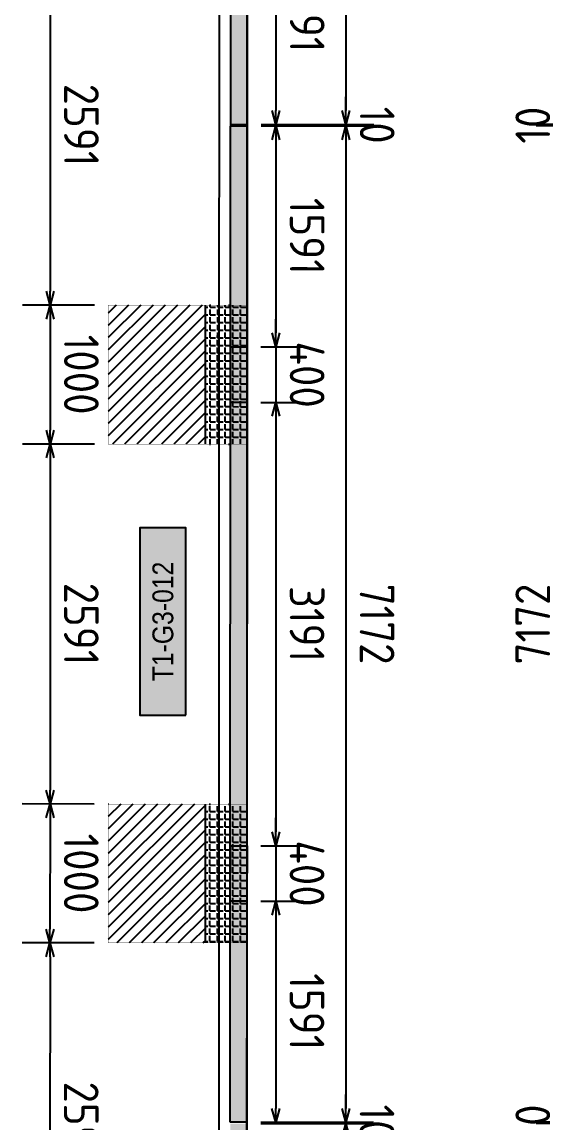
# Model space of a CAD drawing. Header units: centimetres. Extents: x -6122352 to 7132207, y -1694241 to 1947892.
# Drawn here: x 130349 to 134102, y -103085 to -95160 of the extents above; entities that cross this region are included whole.
import ezdxf
from ezdxf.enums import TextEntityAlignment as Align

# ---------------------------------------------------------------- set-up
doc = ezdxf.new("R2010")
doc.units = ezdxf.units.CM
doc.header["$MEASUREMENT"] = 0
doc.header["$PDMODE"] = 66
doc.header["$PDSIZE"] = 100
doc.linetypes.add('DASHED2', pattern=[0.375, 0.25, -0.125])
for name, color, linetype, lineweight, true_color in [('08-Compound Wall-2', 6, 'Continuous', 25, 0xff00ff), ('23585-XR-AR-DAMAC PLOT LIMITS$0$1-End units', 7, 'Continuous', 5, 0xf8991e), ('23585-XR-AR-DAMAC PLOT LIMITS$0$1-Open Space', 7, 'Continuous', 5, 0x90cf5a)]:
    doc.layers.add(name, color=color, linetype=linetype, lineweight=lineweight, true_color=true_color)
for name, color, linetype in [('@MI-FOOTINGS', 7, 'Continuous'), ('@MI-REF LAYER', 7, 'Continuous'), ('@MI-TYPE-01', 30, 'Continuous'), ('@MI-TYPE-02', 6, 'Continuous'), ('PANEL-TAGS', 7, 'Continuous')]:
    doc.layers.add(name, color=color, linetype=linetype)
doc.layers.add('A-ANNO-TEXT', color=3, linetype='Continuous', lineweight=25)
doc.styles.add('PANELTAG_STYLE', font='arial.ttf')
doc.styles.add('Schueco-BEMSTIL', font='isocpeur.ttf', dxfattribs={"width": 0.9})
doc.dimstyles.new('MI- JWC-TXT-2.5 MM', dxfattribs={"dimscale": 1.5, "dimtxt": 2.5, "dimasz": 1, "dimexe": 2, "dimexo": 1, "dimgap": 1, "dimtad": 1, "dimdec": 0, "dimdsep": 46, "dimtxsty": 'Schueco-BEMSTIL', "dimblk": 'OPEN30', "dimcen": 0, "dimdle": 2, "dimclrd": 140, "dimclre": 8, "dimclrt": 40, "dimadec": 0, "dimazin": 2, "dimtfac": 1, "dimtdec": 0, "dimtix": 1, "dimtmove": 2, "dimatfit": 3, "dimldrblk": 'OPEN', "dimfxl": 2, "dimlwd": -1, "dimlwe": -1, "dimarcsym": 0})

# ---------------------------------------------------------------- blocks, each defined once
blk = doc.blocks.new('23585-XR-AR-BOUNDARY WALLS AND SETBACKS')
at = {"layer": '08-Compound Wall-2'}
for points in [[(496560.8281, 2768920.9017), (496543.1323, 2768937.1145), (496542.9972, 2768936.967)], [(496514.6253, 2768906.0028), (496532.2463, 2768889.8566), (496534.3068, 2768892.1053), (496538.3602, 2768896.5291), (496542.4138, 2768900.9529), (496546.4672, 2768905.3767), (496550.5206, 2768909.8005), (496554.574, 2768914.2243), (496560.6193, 2768920.8218), (496542.9972, 2768936.967)]]:
    blk.add_lwpolyline(points, dxfattribs=at)
blk = doc.blocks.new('A$C9d9485f6')
at = {"layer": 'A-ANNO-TEXT', "rotation": 312.4881850805905}
blk.add_blockref('23585-XR-AR-BOUNDARY WALLS AND SETBACKS', (-2377088.5348, -1504219.2521), dxfattribs=at)
blk = doc.blocks.new('23585-XR-AR-DAMAC PLOT LIMITS')
at = {"layer": '23585-XR-AR-DAMAC PLOT LIMITS$0$1-End units', "color": 251, "true_color": 0x636466}
blk.add_lwpolyline([(496560.8281, 2768920.9017), (496554.6477, 2768914.1567), (496536.9527, 2768930.3703), (496543.1323, 2768937.1145)], close=True, dxfattribs=at)
at = {"layer": '23585-XR-AR-DAMAC PLOT LIMITS$0$1-Open Space', "color": 251, "true_color": 0x636466}
blk.add_lwpolyline([(496562.8545, 2768923.1131), (496580.5493, 2768906.8991), (496578.5225, 2768904.6873), (496560.8281, 2768920.9017), (496543.1323, 2768937.1145), (496545.1591, 2768939.3265)], close=True, dxfattribs=at)
blk = doc.blocks.new('A$Cf093b529')
at = {"layer": 'A-ANNO-TEXT'}
blk.add_blockref('23585-XR-AR-DAMAC PLOT LIMITS', (-495391.9901, -2768603.4419), dxfattribs=at)
blk = doc.blocks.new('A$Cc84df2ca')
at = {"color": 1, "true_color": 0xeb0000, "const_width": 0.01}
blk.add_lwpolyline([(33.1484, 0), (27.1484, 0), (21.1484, 0.0002), (15.1484, 0.0002), (9.1484, 0.0002), (0.0011, 0.0002), (0, 24.0001), (9.1484, 24), (15.1484, 24.0001), (21.1484, 24.0001), (27.1484, 24.0002), (33.1485, 24), (39.1485, 24.0001), (42.2984, 24.0001), (42.2982, 0.0002)], close=True, dxfattribs=at)
blk = doc.blocks.new('A$Cc9adf89e')
at = {"color": 1, "true_color": 0xeb0000, "const_width": 0.01}
blk.add_lwpolyline([(34.7286, -22.729), (28.7286, -22.7291), (22.7286, -22.7288), (16.7286, -22.7289), (10.7286, -22.7289), (1.5814, -22.7289), (1.5802, 1.271), (10.7286, 1.271), (16.7286, 1.271), (22.7286, 1.2711), (28.7286, 1.2711), (34.7287, 1.271), (40.7287, 1.271), (43.8786, 1.271), (43.8784, -22.7289)], close=True, dxfattribs=at)
blk = doc.blocks.new('_Open30')
at = {"color": 0, "linetype": 'ByBlock', "lineweight": -2}
for p, q in [((-1, 0.268), (0, 0)), ((0, 0), (-1, -0.268)), ((0, 0), (-1, 0))]:
    blk.add_line(p, q, dxfattribs=at)
blk = doc.blocks.new('*D1299')
at = {"color": 140, "transparency": 16777216}
for p, q in [((-719.3, -18505.9), (-719.3, -18405.9)), ((-719.3, -18615.9), (-719.3, -18605.9)), ((-719.3, -18715.9), (-719.3, -18815.9))]:
    blk.add_line(p, q, dxfattribs=at)
at = {"color": 8, "transparency": 16777216}
for p, q in [((-103.6, -18605.9), (-919.3, -18605.9)), ((-103.8, -18615.9), (-919.3, -18615.9))]:
    blk.add_line(p, q, dxfattribs=at)
at = {"layer": 'Defpoints', "color": 0, "transparency": 16777216}
for p in [(-719.3, -18605.9), (-3.8, -18615.9), (-3.6, -18605.9)]:
    blk.add_point(p, dxfattribs=at)
at = {"color": 140, "transparency": 16777216, "xscale": 100, "yscale": 100, "zscale": 100}
for p, rotation in [((-719.3, -18605.9), 270), ((-719.3, -18615.9), 90)]:
    blk.add_blockref('_Open30', p, dxfattribs=dict(at, rotation=rotation))
at = {"color": 40, "transparency": 16777216, "insert": (-944.3, -18610.9), "char_height": 250, "attachment_point": 5, "rotation": 90, "style": 'Schueco-BEMSTIL'}
blk.add_mtext('10', dxfattribs=at)
blk = doc.blocks.new('_Open')
at = {"color": 0, "linetype": 'ByBlock', "lineweight": -2}
for p, q in [((-1, 0.2), (0, 0)), ((-1, -0.2), (0, 0)), ((0, 0), (-1, 0))]:
    blk.add_line(p, q, dxfattribs=at)
blk = doc.blocks.new('*D1300')
at = {"color": 8, "transparency": 16777216}
for p, q in [((-102.3, -11433.8), (-919.3, -11433.8)), ((-103.6, -18605.9), (-919.3, -18605.9))]:
    blk.add_line(p, q, dxfattribs=at)
at = {"color": 140, "transparency": 16777216}
blk.add_line((-719.3, -18505.9), (-719.3, -11533.8), dxfattribs=at)
at = {"layer": 'Defpoints', "color": 0, "transparency": 16777216}
for p in [(-719.3, -11433.8), (-2.3, -11433.8), (-3.6, -18605.9)]:
    blk.add_point(p, dxfattribs=at)
at = {"color": 140, "transparency": 16777216, "xscale": 100, "yscale": 100, "zscale": 100}
for p, rotation in [((-719.3, -11433.8), 90), ((-719.3, -18605.9), 270)]:
    blk.add_blockref('_Open30', p, dxfattribs=dict(at, rotation=rotation))
at = {"color": 40, "transparency": 16777216, "insert": (-944.3, -15019.9), "char_height": 250, "attachment_point": 5, "rotation": 90, "style": 'Schueco-BEMSTIL'}
blk.add_mtext('7172', dxfattribs=at)
blk = doc.blocks.new('*D1301')
at = {"color": 140, "transparency": 16777216}
for p, q in [((-719.3, -11323.8), (-719.3, -11223.8)), ((-719.3, -11433.8), (-719.3, -11423.8)), ((-719.3, -11533.8), (-719.3, -11633.8))]:
    blk.add_line(p, q, dxfattribs=at)
at = {"color": 8, "transparency": 16777216}
for p, q in [((-102.3, -11423.8), (-919.3, -11423.8)), ((-102.3, -11433.8), (-919.3, -11433.8))]:
    blk.add_line(p, q, dxfattribs=at)
at = {"layer": 'Defpoints', "color": 0, "transparency": 16777216}
for p in [(-719.3, -11423.8), (-2.3, -11423.8), (-2.3, -11433.8)]:
    blk.add_point(p, dxfattribs=at)
at = {"color": 140, "transparency": 16777216, "xscale": 100, "yscale": 100, "zscale": 100}
for p, rotation in [((-719.3, -11423.8), 270), ((-719.3, -11433.8), 90)]:
    blk.add_blockref('_Open30', p, dxfattribs=dict(at, rotation=rotation))
at = {"color": 40, "transparency": 16777216, "insert": (-944.3, -11428.8), "char_height": 250, "attachment_point": 5, "rotation": 90, "style": 'Schueco-BEMSTIL'}
blk.add_mtext('10', dxfattribs=at)
blk = doc.blocks.new('*D1302')
at = {"color": 8, "transparency": 16777216}
for p, q in [((-101.3, -5844.1), (-919.3, -5844.1)), ((-102.3, -11423.8), (-919.3, -11423.8))]:
    blk.add_line(p, q, dxfattribs=at)
at = {"color": 140, "transparency": 16777216}
blk.add_line((-719.3, -11323.8), (-719.3, -5944.1), dxfattribs=at)
at = {"layer": 'Defpoints', "color": 0, "transparency": 16777216}
for p in [(-719.3, -5844.1), (-1.3, -5844.1), (-2.3, -11423.8)]:
    blk.add_point(p, dxfattribs=at)
at = {"color": 140, "transparency": 16777216, "xscale": 100, "yscale": 100, "zscale": 100}
for p, rotation in [((-719.3, -5844.1), 90), ((-719.3, -11423.8), 270)]:
    blk.add_blockref('_Open30', p, dxfattribs=dict(at, rotation=rotation))
at = {"color": 40, "transparency": 16777216, "insert": (-944.3, -8634), "char_height": 250, "attachment_point": 5, "rotation": 90, "style": 'Schueco-BEMSTIL'}
blk.add_mtext('5580', dxfattribs=at)
blk = doc.blocks.new('RCC COPING')
at = {"layer": '@MI-TYPE-01', "transparency": 33554679}
h = blk.add_hatch(color=8, dxfattribs=at)
h.dxf.hatch_style = 1
h.paths.add_polyline_path([(60, 200), (-60, 200), (-60, -200), (60, -200)])
at = {"layer": '@MI-TYPE-01', "color": 30}
blk.add_lwpolyline([(-60, 200), (60, 200), (60, -200), (-60, -200)], close=True, dxfattribs=at)
blk = doc.blocks.new('31309MM')
at = {"layer": '@MI-TYPE-01', "transparency": 33554679}
h = blk.add_hatch(color=30, dxfattribs=at)
h.dxf.hatch_style = 1
h.paths.add_polyline_path([(0, 120), (5581.9, 120), (5581.9, 0), (0, 0)])
h.paths.add_polyline_path([(5591.9, 0), (12764, 0), (12764, 120), (5591.9, 120)])
h.paths.add_polyline_path([(12774, 120), (18355.6, 120), (18355.6, -0.2), (12774, -0.2)])
h.paths.add_polyline_path([(18365.7, -0.2), (23537.4, -0.2), (23537.4, 120), (18365.7, 120)])
h.paths.add_polyline_path([(23547.4, 120), (30719.5, 120), (30719.5, 0), (23547.4, 0)])
h.paths.add_polyline_path([(30729.5, 0), (36309.3, 0), (36309.3, 120), (30729.5, 120)])
at = {"layer": '@MI-TYPE-01', "color": 30}
for points in [[(23547.4, 120), (30719.5, 120), (30719.5, 0), (23547.4, 0)], [(30729.5, 0), (36309.3, 0), (36309.3, 120), (30729.5, 120)]]:
    blk.add_lwpolyline(points, close=True, dxfattribs=at)
at = {"layer": '@MI-TYPE-01', "color": 240, "true_color": 0xed1f24, "rotation": 89.95700707059105}
for p in [(25338, 60), (28928.8, 60.2)]:
    blk.add_blockref('RCC COPING', p, dxfattribs=at)
blk = doc.blocks.new('A$Ceca04276')
at = {"layer": '@MI-TYPE-01', "color": 30, "rotation": 89.98971944707202}
blk.add_blockref('31309MM', (0.5, 9.9), dxfattribs=at)
blk = doc.blocks.new('T1-FOOTING')
at = {"transparency": 33554679}
h = blk.add_hatch(dxfattribs=at)
h.set_pattern_fill('ANGLE', color=256, scale=500)
h.set_pattern_definition([(0, (0, 0), (0, 137.5), [100, -37.5]), (90, (0, 0), (-137.5, 8e-15), [100, -37.5])])
h.paths.add_polyline_path([(-500, -300), (500, -300), (500, 0), (-500, 0)])
h.paths.add_polyline_path([(-499.75, -299.75), (499.75, -299.75), (499.75, -0.25), (-499.75, -0.25)], flags=16)
h = blk.add_hatch(dxfattribs=at)
h.set_pattern_fill('ANGLE', color=8, scale=200)
h.set_pattern_definition([(0, (0, 0), (0, 55), [40, -15]), (90, (0, 0), (-55, 3e-15), [40, -15])])
h.paths.add_polyline_path([(500, -300), (500, 0), (-500, 0), (-500, -300)])
h = blk.add_hatch(dxfattribs=at)
h.set_pattern_fill('ANSI31', color=8, scale=500)
h.paths.add_polyline_path([(500, -1000), (500, -300), (-500, -300), (-500, -1000)])
at = {"layer": '@MI-TYPE-01', "color": 240, "linetype": 'DASHED2', "true_color": 0xed1f24}
blk.add_line((-500, -300), (500, -300), dxfattribs=at)
at = {"layer": '@MI-TYPE-01', "color": 240, "true_color": 0xed1f24, "const_width": 2.5}
blk.add_lwpolyline([(-500, 0), (500, 0), (500, -1000), (-500, -1000)], close=True, dxfattribs=at)
blk = doc.blocks.new('*D1378')
at = {"layer": '@MI-TYPE-02', "color": 8, "transparency": 16777216}
for p, q in [((92.5, 42154.2), (904.1, 42154.4)), ((93.7, 36574.5), (905.1, 36574.6))]:
    blk.add_line(p, q, dxfattribs=at)
at = {"layer": '@MI-TYPE-02', "color": 140, "transparency": 16777216}
blk.add_line((704.1, 42054.3), (705.1, 36674.6), dxfattribs=at)
at = {"layer": 'Defpoints', "color": 0, "transparency": 16777216}
for p in [(-7.5, 42154.2), (-6.3, 36574.5), (705.1, 36574.6)]:
    blk.add_point(p, dxfattribs=at)
at = {"layer": '@MI-TYPE-02', "color": 140, "transparency": 16777216, "xscale": 100, "yscale": 100, "zscale": 100}
for p, rotation in [((704.1, 42154.3), 90.01026582106833), ((705.1, 36574.6), 270.0102658210683)]:
    blk.add_blockref('_Open30', p, dxfattribs=dict(at, rotation=rotation))
at = {"layer": '@MI-TYPE-02', "color": 40, "transparency": 16777216, "insert": (929.6, 39364.5), "char_height": 250, "attachment_point": 5, "rotation": 270.01027, "style": 'Schueco-BEMSTIL'}
blk.add_mtext('5580', dxfattribs=at)
blk = doc.blocks.new('*D1379')
at = {"layer": '@MI-TYPE-02', "color": 140, "transparency": 16777216}
for p, q in [((705.1, 36674.6), (705.1, 36774.6)), ((705.1, 36574.6), (705.1, 36564.6)), ((705.1, 36464.6), (705.1, 36364.6))]:
    blk.add_line(p, q, dxfattribs=at)
at = {"layer": '@MI-TYPE-02', "color": 8, "transparency": 16777216}
for p, q in [((93.7, 36574.5), (905.1, 36574.6)), ((93.7, 36564.5), (905.1, 36564.6))]:
    blk.add_line(p, q, dxfattribs=at)
at = {"layer": 'Defpoints', "color": 0, "transparency": 16777216}
for p in [(-6.3, 36574.5), (-6.3, 36564.5), (705.1, 36564.6)]:
    blk.add_point(p, dxfattribs=at)
at = {"layer": '@MI-TYPE-02', "color": 140, "transparency": 16777216, "xscale": 100, "yscale": 100, "zscale": 100}
for p, rotation in [((705.1, 36574.6), 270.0102658210683), ((705.1, 36564.6), 90.01026582106833)]:
    blk.add_blockref('_Open30', p, dxfattribs=dict(at, rotation=rotation))
at = {"layer": '@MI-TYPE-02', "color": 40, "transparency": 16777216, "insert": (930.1, 36569.6), "char_height": 250, "attachment_point": 5, "rotation": 270.01027, "style": 'Schueco-BEMSTIL'}
blk.add_mtext('10', dxfattribs=at)
blk = doc.blocks.new('*D1380')
at = {"layer": '@MI-TYPE-02', "color": 8, "transparency": 16777216}
for p, q in [((93.7, 36564.5), (905.1, 36564.6)), ((94.9, 29392.4), (906.4, 29392.5))]:
    blk.add_line(p, q, dxfattribs=at)
at = {"layer": '@MI-TYPE-02', "color": 140, "transparency": 16777216}
blk.add_line((705.1, 36464.6), (706.4, 29492.5), dxfattribs=at)
at = {"layer": 'Defpoints', "color": 0, "transparency": 16777216}
for p in [(-6.3, 36564.5), (-5.1, 29392.3), (706.4, 29392.5)]:
    blk.add_point(p, dxfattribs=at)
at = {"layer": '@MI-TYPE-02', "color": 140, "transparency": 16777216, "xscale": 100, "yscale": 100, "zscale": 100}
for p, rotation in [((705.1, 36564.6), 90.01026582106833), ((706.4, 29392.5), 270.0102658210683)]:
    blk.add_blockref('_Open30', p, dxfattribs=dict(at, rotation=rotation))
at = {"layer": '@MI-TYPE-02', "color": 40, "transparency": 16777216, "insert": (930.7, 32978.6), "char_height": 250, "attachment_point": 5, "rotation": 270.01027, "style": 'Schueco-BEMSTIL'}
blk.add_mtext('7172', dxfattribs=at)
blk = doc.blocks.new('*D1381')
at = {"layer": '@MI-TYPE-02', "color": 140, "transparency": 16777216}
for p, q in [((706.4, 29492.5), (706.3, 29592.5)), ((706.4, 29392.5), (706.4, 29382.5)), ((706.4, 29282.5), (706.4, 29182.5))]:
    blk.add_line(p, q, dxfattribs=at)
at = {"layer": '@MI-TYPE-02', "color": 8, "transparency": 16777216}
for p, q in [((94.9, 29392.4), (906.4, 29392.5)), ((95.1, 29382.4), (906.4, 29382.5))]:
    blk.add_line(p, q, dxfattribs=at)
at = {"layer": 'Defpoints', "color": 0, "transparency": 16777216}
for p in [(-5.1, 29392.3), (-4.9, 29382.3), (706.4, 29382.5)]:
    blk.add_point(p, dxfattribs=at)
at = {"layer": '@MI-TYPE-02', "color": 140, "transparency": 16777216, "xscale": 100, "yscale": 100, "zscale": 100}
for p, rotation in [((706.4, 29392.5), 270.0102658210683), ((706.4, 29382.5), 90.01026582106833)]:
    blk.add_blockref('_Open30', p, dxfattribs=dict(at, rotation=rotation))
at = {"layer": '@MI-TYPE-02', "color": 40, "transparency": 16777216, "insert": (931.4, 29387.5), "char_height": 250, "attachment_point": 5, "rotation": 270.01027, "style": 'Schueco-BEMSTIL'}
blk.add_mtext('10', dxfattribs=at)
blk = doc.blocks.new('*D1333')
at = {"layer": '@MI-TYPE-02', "color": 8, "transparency": 16777216}
for p, q in [((382577.1, -159096.1), (382884.3, -159096)), ((382577.3, -160686.8), (382884.6, -160686.7))]:
    blk.add_line(p, q, dxfattribs=at)
at = {"layer": '@MI-TYPE-02', "color": 140, "transparency": 16777216}
blk.add_line((382684.3, -159196), (382684.6, -160586.7), dxfattribs=at)
at = {"layer": 'Defpoints', "color": 0, "transparency": 16777216}
for p in [(382477.1, -159096.1), (382477.3, -160686.8), (382684.6, -160686.7)]:
    blk.add_point(p, dxfattribs=at)
at = {"layer": '@MI-TYPE-02', "color": 140, "transparency": 16777216, "xscale": 100, "yscale": 100, "zscale": 100}
for p, rotation in [((382684.3, -159096), 90.01026582106833), ((382684.6, -160686.7), 270.0102658210683)]:
    blk.add_blockref('_Open30', p, dxfattribs=dict(at, rotation=rotation))
at = {"layer": '@MI-TYPE-02', "color": 40, "transparency": 16777216, "insert": (382909.5, -159891.4), "char_height": 250, "attachment_point": 5, "rotation": 270.01027, "style": 'Schueco-BEMSTIL'}
blk.add_mtext('1591', dxfattribs=at)
blk = doc.blocks.new('*D1334')
at = {"layer": '@MI-TYPE-02', "color": 8, "transparency": 16777216}
for p, q in [((382577.3, -160696.8), (382884.6, -160696.7)), ((382577.6, -162287.5), (382884.9, -162287.4))]:
    blk.add_line(p, q, dxfattribs=at)
at = {"layer": '@MI-TYPE-02', "color": 140, "transparency": 16777216}
blk.add_line((382684.6, -160796.7), (382684.9, -162187.4), dxfattribs=at)
at = {"layer": 'Defpoints', "color": 0, "transparency": 16777216}
for p in [(382477.3, -160696.8), (382477.6, -162287.5), (382684.9, -162287.4)]:
    blk.add_point(p, dxfattribs=at)
at = {"layer": '@MI-TYPE-02', "color": 140, "transparency": 16777216, "xscale": 100, "yscale": 100, "zscale": 100}
for p, rotation in [((382684.6, -160696.7), 90.01026582106833), ((382684.9, -162287.4), 270.0102658210683)]:
    blk.add_blockref('_Open30', p, dxfattribs=dict(at, rotation=rotation))
at = {"layer": '@MI-TYPE-02', "color": 40, "transparency": 16777216, "insert": (382909.7, -161492.1), "char_height": 250, "attachment_point": 5, "rotation": 270.01027, "style": 'Schueco-BEMSTIL'}
blk.add_mtext('1591', dxfattribs=at)
blk = doc.blocks.new('*D1335')
at = {"layer": '@MI-TYPE-02', "color": 140, "transparency": 16777216}
for p, q in [((382684.9, -162187.4), (382684.8, -162087.4)), ((382684.9, -162287.4), (382685, -162687.4)), ((382685, -162787.4), (382685, -162887.4))]:
    blk.add_line(p, q, dxfattribs=at)
at = {"layer": '@MI-TYPE-02', "color": 8, "transparency": 16777216}
for p, q in [((382577.6, -162287.5), (382884.9, -162287.4)), ((382577.5, -162687.5), (382885, -162687.4))]:
    blk.add_line(p, q, dxfattribs=at)
at = {"layer": 'Defpoints', "color": 0, "transparency": 16777216}
for p in [(382477.6, -162287.5), (382477.5, -162687.5), (382685, -162687.4)]:
    blk.add_point(p, dxfattribs=at)
at = {"layer": '@MI-TYPE-02', "color": 140, "transparency": 16777216, "xscale": 100, "yscale": 100, "zscale": 100}
for p, rotation in [((382684.9, -162287.4), 270.0102658210683), ((382685, -162687.4), 90.01026582106833)]:
    blk.add_blockref('_Open30', p, dxfattribs=dict(at, rotation=rotation))
at = {"layer": '@MI-TYPE-02', "color": 40, "transparency": 16777216, "insert": (382909.9, -162487.4), "char_height": 250, "attachment_point": 5, "rotation": 270.01027, "style": 'Schueco-BEMSTIL'}
blk.add_mtext('400', dxfattribs=at)
blk = doc.blocks.new('*D1336')
at = {"layer": '@MI-TYPE-02', "color": 8, "transparency": 16777216}
for p, q in [((382577.5, -162687.5), (382885, -162687.4)), ((382578.4, -165878.3), (382885.5, -165878.3))]:
    blk.add_line(p, q, dxfattribs=at)
at = {"layer": '@MI-TYPE-02', "color": 140, "transparency": 16777216}
blk.add_line((382685, -162787.4), (382685.5, -165778.3), dxfattribs=at)
at = {"layer": 'Defpoints', "color": 0, "transparency": 16777216}
for p in [(382477.5, -162687.5), (382478.4, -165878.3), (382685.5, -165878.3)]:
    blk.add_point(p, dxfattribs=at)
at = {"layer": '@MI-TYPE-02', "color": 140, "transparency": 16777216, "xscale": 100, "yscale": 100, "zscale": 100}
for p, rotation in [((382685, -162687.4), 90.01026582106833), ((382685.5, -165878.3), 270.0102658210683)]:
    blk.add_blockref('_Open30', p, dxfattribs=dict(at, rotation=rotation))
at = {"layer": '@MI-TYPE-02', "color": 40, "transparency": 16777216, "insert": (382910.2, -164282.8), "char_height": 250, "attachment_point": 5, "rotation": 270.01027, "style": 'Schueco-BEMSTIL'}
blk.add_mtext('3191', dxfattribs=at)
blk = doc.blocks.new('*D1337')
at = {"layer": '@MI-TYPE-02', "color": 140, "transparency": 16777216}
for p, q in [((382685.5, -165778.3), (382685.5, -165678.3)), ((382685.5, -165878.3), (382685.6, -166278.3)), ((382685.6, -166378.3), (382685.6, -166478.3))]:
    blk.add_line(p, q, dxfattribs=at)
at = {"layer": '@MI-TYPE-02', "color": 8, "transparency": 16777216}
for p, q in [((382578.4, -165878.3), (382885.5, -165878.3)), ((382578.3, -166278.3), (382885.6, -166278.3))]:
    blk.add_line(p, q, dxfattribs=at)
at = {"layer": 'Defpoints', "color": 0, "transparency": 16777216}
for p in [(382478.4, -165878.3), (382478.3, -166278.3), (382685.6, -166278.3)]:
    blk.add_point(p, dxfattribs=at)
at = {"layer": '@MI-TYPE-02', "color": 140, "transparency": 16777216, "xscale": 100, "yscale": 100, "zscale": 100}
for p, rotation in [((382685.5, -165878.3), 270.0102658210683), ((382685.6, -166278.3), 90.01026582106833)]:
    blk.add_blockref('_Open30', p, dxfattribs=dict(at, rotation=rotation))
at = {"layer": '@MI-TYPE-02', "color": 40, "transparency": 16777216, "insert": (382910.6, -166078.3), "char_height": 250, "attachment_point": 5, "rotation": 270.01027, "style": 'Schueco-BEMSTIL'}
blk.add_mtext('400', dxfattribs=at)
blk = doc.blocks.new('*D1338')
at = {"layer": '@MI-TYPE-02', "color": 8, "transparency": 16777216}
for p, q in [((382578.3, -166278.3), (382885.6, -166278.3)), ((382578.6, -167868.9), (382885.9, -167868.8))]:
    blk.add_line(p, q, dxfattribs=at)
at = {"layer": '@MI-TYPE-02', "color": 140, "transparency": 16777216}
blk.add_line((382685.6, -166378.3), (382685.9, -167768.9), dxfattribs=at)
at = {"layer": 'Defpoints', "color": 0, "transparency": 16777216}
for p in [(382478.3, -166278.3), (382478.6, -167868.9), (382685.9, -167868.9)]:
    blk.add_point(p, dxfattribs=at)
at = {"layer": '@MI-TYPE-02', "color": 140, "transparency": 16777216, "xscale": 100, "yscale": 100, "zscale": 100}
for p, rotation in [((382685.6, -166278.3), 90.01026582106833), ((382685.9, -167868.9), 270.0102658210683)]:
    blk.add_blockref('_Open30', p, dxfattribs=dict(at, rotation=rotation))
at = {"layer": '@MI-TYPE-02', "color": 40, "transparency": 16777216, "insert": (382910.7, -167073.5), "char_height": 250, "attachment_point": 5, "rotation": 270.01027, "style": 'Schueco-BEMSTIL'}
blk.add_mtext('1591', dxfattribs=at)
blk = doc.blocks.new('*D1410')
at = {"layer": '@MI-TYPE-02', "color": 8, "transparency": 16777216}
for p, q in [((-1106.6, 37865), (-1625.4, 37864.9)), ((-1106.3, 35273.6), (-1625, 35273.5))]:
    blk.add_line(p, q, dxfattribs=at)
at = {"layer": '@MI-TYPE-02', "color": 140, "transparency": 16777216}
blk.add_line((-1425.4, 37764.9), (-1425, 35373.5), dxfattribs=at)
at = {"layer": 'Defpoints', "color": 0, "transparency": 16777216}
for p in [(-1006.6, 37865), (-1425, 35273.5), (-1006.3, 35273.6)]:
    blk.add_point(p, dxfattribs=at)
at = {"layer": '@MI-TYPE-02', "color": 140, "transparency": 16777216, "xscale": 100, "yscale": 100, "zscale": 100}
for p, rotation in [((-1425.4, 37864.9), 90.01026582106819), ((-1425, 35273.5), 270.0102658210682)]:
    blk.add_blockref('_Open30', p, dxfattribs=dict(at, rotation=rotation))
at = {"layer": '@MI-TYPE-02', "color": 40, "transparency": 16777216, "insert": (-1200.2, 36569.2), "char_height": 250, "attachment_point": 5, "rotation": 270.01027, "style": 'Schueco-BEMSTIL'}
blk.add_mtext('2591', dxfattribs=at)
blk = doc.blocks.new('*D1411')
at = {"layer": '@MI-TYPE-02', "color": 8, "transparency": 16777216}
for p, q in [((-1106.3, 35273.6), (-1625, 35273.5)), ((-1106.1, 34273.6), (-1624.8, 34273.5))]:
    blk.add_line(p, q, dxfattribs=at)
at = {"layer": '@MI-TYPE-02', "color": 140, "transparency": 16777216}
blk.add_line((-1425, 35173.5), (-1424.8, 34373.5), dxfattribs=at)
at = {"layer": 'Defpoints', "color": 0, "transparency": 16777216}
for p in [(-1006.3, 35273.6), (-1424.8, 34273.5), (-1006.1, 34273.6)]:
    blk.add_point(p, dxfattribs=at)
at = {"layer": '@MI-TYPE-02', "color": 140, "transparency": 16777216, "xscale": 100, "yscale": 100, "zscale": 100}
for p, rotation in [((-1425, 35273.5), 90.01026582106819), ((-1424.8, 34273.5), 270.0102658210682)]:
    blk.add_blockref('_Open30', p, dxfattribs=dict(at, rotation=rotation))
at = {"layer": '@MI-TYPE-02', "color": 40, "transparency": 16777216, "insert": (-1199.9, 34773.5), "char_height": 250, "attachment_point": 5, "rotation": 270.01027, "style": 'Schueco-BEMSTIL'}
blk.add_mtext('1000', dxfattribs=at)
blk = doc.blocks.new('*D1412')
at = {"layer": '@MI-TYPE-02', "color": 8, "transparency": 16777216}
for p, q in [((-1106.1, 34273.6), (-1624.8, 34273.5)), ((-1105.5, 31682.7), (-1624.3, 31682.6))]:
    blk.add_line(p, q, dxfattribs=at)
at = {"layer": '@MI-TYPE-02', "color": 140, "transparency": 16777216}
blk.add_line((-1424.8, 34173.5), (-1424.4, 31782.7), dxfattribs=at)
at = {"layer": 'Defpoints', "color": 0, "transparency": 16777216}
for p in [(-1006.1, 34273.6), (-1424.3, 31682.7), (-1005.5, 31682.7)]:
    blk.add_point(p, dxfattribs=at)
at = {"layer": '@MI-TYPE-02', "color": 140, "transparency": 16777216, "xscale": 100, "yscale": 100, "zscale": 100}
for p, rotation in [((-1424.8, 34273.5), 90.01026582106819), ((-1424.3, 31682.7), 270.0102658210682)]:
    blk.add_blockref('_Open30', p, dxfattribs=dict(at, rotation=rotation))
at = {"layer": '@MI-TYPE-02', "color": 40, "transparency": 16777216, "insert": (-1199.6, 32978.1), "char_height": 250, "attachment_point": 5, "rotation": 270.01027, "style": 'Schueco-BEMSTIL'}
blk.add_mtext('2591', dxfattribs=at)
blk = doc.blocks.new('*D1413')
at = {"layer": '@MI-TYPE-02', "color": 8, "transparency": 16777216}
for p, q in [((-1105.5, 31682.7), (-1624.3, 31682.6)), ((-1105.3, 30682.7), (-1624.2, 30682.6))]:
    blk.add_line(p, q, dxfattribs=at)
at = {"layer": '@MI-TYPE-02', "color": 140, "transparency": 16777216}
blk.add_line((-1424.3, 31582.7), (-1424.2, 30782.7), dxfattribs=at)
at = {"layer": 'Defpoints', "color": 0, "transparency": 16777216}
for p in [(-1005.5, 31682.7), (-1424.2, 30682.7), (-1005.3, 30682.7)]:
    blk.add_point(p, dxfattribs=at)
at = {"layer": '@MI-TYPE-02', "color": 140, "transparency": 16777216, "xscale": 100, "yscale": 100, "zscale": 100}
for p, rotation in [((-1424.3, 31682.7), 90.01026582106819), ((-1424.2, 30682.7), 270.0102658210682)]:
    blk.add_blockref('_Open30', p, dxfattribs=dict(at, rotation=rotation))
at = {"layer": '@MI-TYPE-02', "color": 40, "transparency": 16777216, "insert": (-1199.2, 31182.7), "char_height": 250, "attachment_point": 5, "rotation": 270.01027, "style": 'Schueco-BEMSTIL'}
blk.add_mtext('1000', dxfattribs=at)
blk = doc.blocks.new('*D1414')
at = {"layer": '@MI-TYPE-02', "color": 8, "transparency": 16777216}
for p, q in [((-1105.3, 30682.7), (-1624.2, 30682.6)), ((-1104.8, 28091.6), (-1623.7, 28091.5))]:
    blk.add_line(p, q, dxfattribs=at)
at = {"layer": '@MI-TYPE-02', "color": 140, "transparency": 16777216}
blk.add_line((-1424.1, 30582.7), (-1423.7, 28191.5), dxfattribs=at)
at = {"layer": 'Defpoints', "color": 0, "transparency": 16777216}
for p in [(-1005.3, 30682.7), (-1423.7, 28091.5), (-1004.8, 28091.6)]:
    blk.add_point(p, dxfattribs=at)
at = {"layer": '@MI-TYPE-02', "color": 140, "transparency": 16777216, "xscale": 100, "yscale": 100, "zscale": 100}
for p, rotation in [((-1424.2, 30682.7), 90.01026582106819), ((-1423.7, 28091.5), 270.0102658210682)]:
    blk.add_blockref('_Open30', p, dxfattribs=dict(at, rotation=rotation))
at = {"layer": '@MI-TYPE-02', "color": 40, "transparency": 16777216, "insert": (-1198.9, 29387.1), "char_height": 250, "attachment_point": 5, "rotation": 270.01027, "style": 'Schueco-BEMSTIL'}
blk.add_mtext('2591', dxfattribs=at)
blk = doc.blocks.new('PANELTAG')
at = {"layer": 'PANEL-TAGS', "color": 1}
blk.add_lwpolyline([(-13.5, -3.3), (13.5, -3.3), (13.5, 3.3), (-13.5, 3.3)], close=True, dxfattribs=at)
at = {"layer": 'PANEL-TAGS', "color": 40, "true_color": 0xffd700}
blk.add_solid([(-13.5, -3.3), (13.5, -3.3), (-13.5, 3.3), (13.5, 3.3)], dxfattribs=at)
at = {"layer": 'PANEL-TAGS', "color": 5, "style": 'PANELTAG_STYLE', "width": 0.85}
blk.add_attdef('TAGNO', text='', height=3, dxfattribs=at).set_placement((0, 0), align=Align.MIDDLE)
blk = doc.blocks.new('T1-PARTITION PLAN')
for base, p1, p2, picture, middle in [((-719.3, -5844.1), (-2.3, -11423.8), (-1.3, -5844.1), '*D1302', (-944.3, -8634)), ((-719.3, -11423.8), (-2.3, -11433.8), (-2.3, -11423.8), '*D1301', (-944.3, -11428.8)), ((-719.3, -11433.8), (-3.6, -18605.9), (-2.3, -11433.8), '*D1300', (-944.3, -15019.9)), ((-719.3, -18605.9), (-3.8, -18615.9), (-3.6, -18605.9), '*D1299', (-944.3, -18610.9))]:
    dim = blk.add_linear_dim(base=base, p1=p1, p2=p2, angle=90, dimstyle='MI- JWC-TXT-2.5 MM')
    dim.commit()
    dim.dimension.update_dxf_attribs({"geometry": picture, "text_midpoint": middle})
blk = doc.blocks.new('T1-PARTITON 2')
at = {"layer": '@MI-FOOTINGS', "color": 240, "true_color": 0xed1f24, "xscale": -1, "rotation": 270.0100462352146}
for p in [(-6.2, 34773.7), (-5.4, 31182.9)]:
    blk.add_blockref('T1-FOOTING', p, dxfattribs=at)
at = {"layer": '@MI-TYPE-02', "rotation": 0.02048826124247522}
blk.add_blockref('A$Ceca04276', (-1.3, 5835), dxfattribs=at)
at = {"layer": '@MI-TYPE-02'}
for base, p1, p2, picture, middle in [((705.1, 36574.6), (-7.5, 42154.2), (-6.3, 36574.5), '*D1378', (929.6, 39364.5)), ((-1425, 35273.5), (-1006.6, 37865), (-1006.3, 35273.6), '*D1410', (-1200.2, 36569.2)), ((705.1, 36564.6), (-6.3, 36574.5), (-6.3, 36564.5), '*D1379', (930.1, 36569.6)), ((706.4, 29392.5), (-6.3, 36564.5), (-5.1, 29392.3), '*D1380', (930.7, 32978.6)), ((-1424.8, 34273.5), (-1006.3, 35273.6), (-1006.1, 34273.6), '*D1411', (-1199.9, 34773.5)), ((-1424.3, 31682.7), (-1006.1, 34273.6), (-1005.5, 31682.7), '*D1412', (-1199.6, 32978.1)), ((-1424.2, 30682.7), (-1005.5, 31682.7), (-1005.3, 30682.7), '*D1413', (-1199.2, 31182.7)), ((-1423.7, 28091.5), (-1005.3, 30682.7), (-1004.8, 28091.6), '*D1414', (-1198.9, 29387.1)), ((706.4, 29382.5), (-5.1, 29392.3), (-4.9, 29382.3), '*D1381', (931.4, 29387.5))]:
    dim = blk.add_linear_dim(base=base, p1=p1, p2=p2, angle=90.01027, dimstyle='MI- JWC-TXT-2.5 MM', dxfattribs=at)
    dim.commit()
    dim.dimension.update_dxf_attribs({"geometry": picture, "text_midpoint": middle})
for base, p1, p2, picture, middle in [((200.8, 36574.5), (-6.8, 38165.2), (-6.5, 36574.5), '*D1333', (425.6, 37369.9)), ((201.1, 34973.8), (-6.5, 36564.5), (-6.2, 34973.7), '*D1334', (425.9, 35769.2)), ((201.1, 34573.8), (-6.2, 34973.7), (-6.3, 34573.7), '*D1335', (426.1, 34773.8)), ((201.7, 31382.9), (-6.3, 34573.7), (-5.4, 31382.9), '*D1336', (426.4, 32978.4)), ((201.8, 30982.9), (-5.4, 31382.9), (-5.5, 30982.9), '*D1337', (426.7, 31183)), ((202.1, 29392.4), (-5.5, 30982.9), (-5.2, 29392.3), '*D1338', (426.9, 30187.7))]:
    dim = blk.add_linear_dim(base=base, p1=p1, p2=p2, angle=90.01027, dimstyle='MI- JWC-TXT-2.5 MM', dxfattribs=at)
    dim.commit()
    dim.dimension.update_dxf_attribs({"geometry": picture, "text_midpoint": middle, "insert": (-382483.8, 197261.2)})

msp = doc.modelspace()

# ---------------------------------------------------------------- block references
at = {"layer": '@MI-REF LAYER', "xscale": 1000, "yscale": 1000, "zscale": 1000}
msp.add_blockref('A$C9d9485f6', (-23958.95046, 48155.57226), dxfattribs=at)
at = {"layer": '@MI-REF LAYER', "xscale": 1000, "yscale": 1000, "zscale": 1000, "rotation": 312.4882903633292}
msp.add_blockref('A$Cf093b529', (-891608.73293, 539022.72011), dxfattribs=at)
at = {"layer": '@MI-REF LAYER', "color": 10, "xscale": 1000, "yscale": 1000, "zscale": 1000}
for name, p, rotation in [('A$Cc9adf89e', (133550.81601, -107200.75595), 179.9897998693747), ('A$Cc84df2ca', (131974.64839, -84471.41672), 179.9897998700953)]:
    msp.add_blockref(name, p, dxfattribs=dict(at, rotation=rotation))
at = {"layer": '@MI-TYPE-01'}
msp.add_blockref('T1-PARTITION PLAN', (134972.7249, -84473.54866), dxfattribs=at)
at = {"layer": '@MI-TYPE-01', "rotation": 359.977467402098}
msp.add_blockref('T1-PARTITON 2', (131963.16234, -132471.7878), dxfattribs=at)
at = {"layer": 'PANEL-TAGS'}
ref = msp.add_blockref('PANELTAG', (131364.00984, -99474.9047), dxfattribs=dict(at, xscale=50.00000000000001, yscale=50.00000000000001, zscale=50.00000000000001, rotation=90.00000000000001))
ref.add_attrib('TAGNO', 'T1-G3-012', dxfattribs={"color": 5, "height": 150, "rotation": 90, "style": 'PANELTAG_STYLE', "width": 0.85}).set_placement((131364.00984, -99474.9047), align=Align.MIDDLE_CENTER)

doc.saveas('drawing.dxf')
